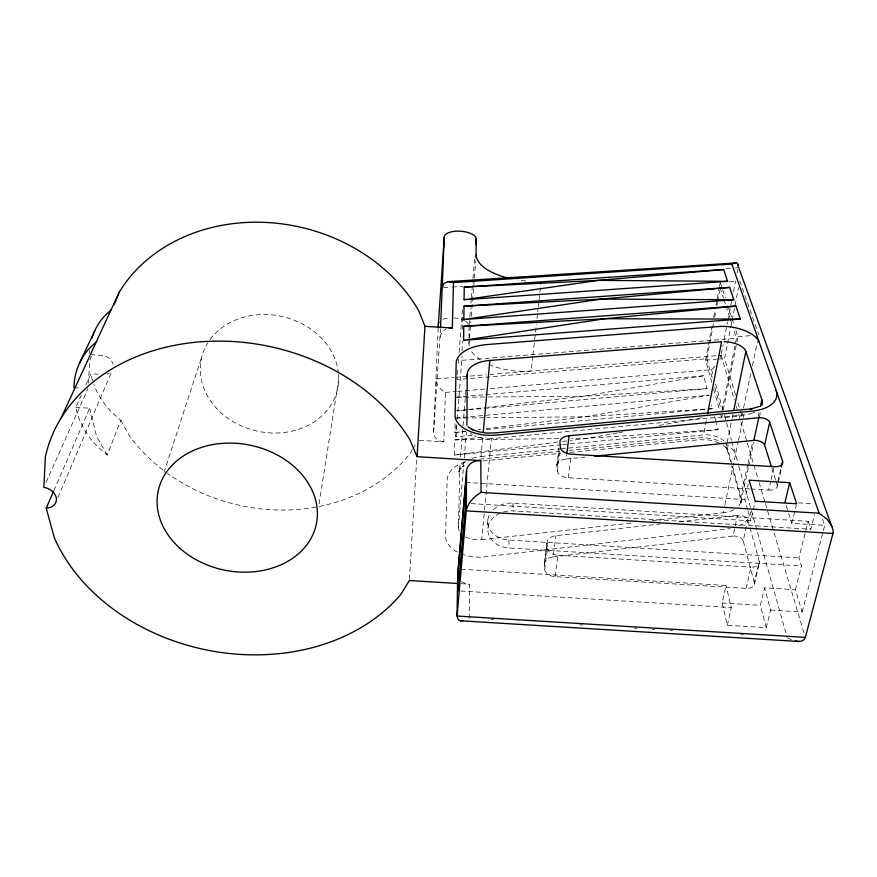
<?xml version="1.0" encoding="UTF-8"?>
<svg xmlns="http://www.w3.org/2000/svg" width="877" height="877" viewBox="0 0 877 877"><rect width="100%" height="100%" fill="white"/><g stroke="black" fill="none" stroke-linecap="round" stroke-linejoin="round"><path stroke-width="0.66" stroke-dasharray="4.38 3.29" d="M461.532 581.44A12.629 9.833 0.8 0 0 469.392 584.214L469.261 618.055L467.046 619.195M469.228 345.955A47.95 23.822 5.7 0 1 468.987 343.488L469.009 339.52M469.02 338.193L469.085 326.277M457.323 419.009L462.058 356.237M462.135 350.833L462.267 341.361M462.431 329.193L462.607 315.665M459.197 530.815A18.34 11.182 5.7 0 1 458.386 527.362L459.997 462.168M472.264 435.244L455.897 436.768L456.139 424.512M561.291 444.771L454.439 455.075L454.746 439.903L486.011 436.965M465.797 431.495L454.9 432.504L455.086 423.306M419.228 440.309L443.828 441.822L445.417 392.414C440.375 389.848 435.924 384.85 435.913 378.93L453.606 377.461M443.828 441.822A10.941 9.11 1.9 0 1 433.589 432.098L440.495 329.083M433.589 432.098L438.193 327.099M741.175 500.405L741.032 502.872L740.637 498.816L731.615 465.994M409.438 579.171L416.794 457.926M88.325 383.128L89.794 361.324M457.739 370.083L456.994 379.598L706.807 358.748L712.354 329.368M458.265 363.286L458.594 359.208M459.12 352.411L462.628 307.553M455.897 436.768L456.884 424.479M469.195 324.918L469.754 318.099M469.864 316.74L470.532 308.561M470.971 303.113L471.311 299.024M471.42 297.665L472.867 279.949M472.977 278.59L474.654 258.156M468.987 343.488L469.327 339.399M469.436 338.04L470.785 321.706M471.234 316.268L474.26 279.522M474.369 278.152L475.827 260.458M460.447 456.774L462.903 427.077M463.012 425.729L465.917 390.627M458.386 527.362L464.119 459.46M464.24 458.112L466.421 432.306M472.352 458.298A30.037 17.288 5.8 0 1 480.98 456.544L482.854 436.242M465.544 536.823A18.34 11.182 5.7 0 0 481.67 539.717L484.389 511.434M484.521 510.085L491.394 438.697L743.828 414.909A32.35 16.115 10.8 0 0 751.644 413.407M532.81 356.248L531.166 371.026A47.95 23.822 5.7 0 1 485.858 363.056M532.964 354.9L536.395 324.008M536.998 318.636L537.59 313.253M537.744 311.916L538.193 307.882M538.335 306.544L538.938 301.173M539.081 299.824L541.032 282.361M544.321 563.297L547.051 542.03M556.928 465.007L559.087 448.125M749.988 527.855L759.241 561.379L754.297 582.569A10.173 6.051 14.6 0 1 746.108 588.357L555.02 576.627A9.921 6.216 8.8 0 1 544.683 569.699L544.31 564.174L547.04 542.896A13.133 8.003 8.6 0 1 555.93 535.726L660.282 524.007M749.627 488.906L568.307 477.735A10.403 5.887 8 0 1 557.388 471.081L556.917 465.84L559.087 448.947M544.683 569.699L547.434 548.366L547.04 542.896M557.388 471.081L560.239 448.914L703.497 434.926L706.862 417.627M544.31 564.174A13.002 8.09 8.8 0 1 553.135 556.917L555.93 535.726M556.917 465.84A13.626 7.663 8 0 1 566.06 459.022L566.575 455.141M555.02 576.627L557.893 555.24A10.031 6.15 8.6 0 1 547.434 548.366M568.307 477.735L571.289 455.492M319.096 503.76L338.675 379.62M711.795 382.438L705.59 360.14L711.905 326.628M713.681 317.255L714.941 310.546M715.95 305.185L716.958 299.824M717.211 298.487L719.239 287.755M719.491 286.417L719.995 283.742M712.606 328.031L713.363 324.019M714.623 317.342L715.884 310.666M716.893 305.328L717.408 302.653M717.66 301.315L719.677 290.627M721.322 353.935L723.13 344.65M724.172 339.344L727.526 322.111M727.789 320.785L731.67 300.888M733.479 291.613L735.54 281.002M737.097 273.043L737.875 269.064M735.595 395.067L724.577 358.561L730.366 329.149M730.629 327.812L738.522 287.711M721.99 410.622L736.483 338.292L732.723 326.672M742.446 413.264L741.887 415.917L721.65 417.836L722.188 415.172M723.251 409.844L736.614 343.313M736.888 341.975L737.952 336.658L735.847 330.19M727.165 442.37L731.846 419.623M732.12 418.285L732.942 414.273M743.553 407.958L750.8 373.459M752.466 365.501L757.487 341.613M652.17 520.697L723.207 512.771L724.621 506.062M724.906 504.724L738.182 441.723M738.467 440.386L742.983 418.932M743.268 417.595L743.828 414.909M739.037 505.634A30.925 17.178 12 0 0 740.813 496.579L747.73 464.766M748.026 463.44L752.63 442.227M758.112 417.035L759.263 411.73M553.135 556.917L733.019 536.055L734.992 526.989M735.277 525.696L737.535 515.325A7.476 4.199 13.1 0 1 747.851 520.127L749.627 526.573M740.813 502.236L748.355 467.649M748.651 466.312L753.869 442.37M759.383 417.09L760.83 410.436M770.609 610.03L802.148 611.971L795.417 589.728L764.525 587.831L770.609 610.03L766.29 627.68L727.329 625.29L722.177 602.97L726.024 585.474L462.42 569.294M747.686 509.57L744.891 499.572L748.3 484.082M754.297 582.569L743.214 540.89L747.851 520.127M727.329 625.29L731.308 607.618L726.024 585.474M471.092 503.595L750.822 520.817L755.229 501.216M746.108 588.357L750.997 567.101A10.283 5.986 14.2 0 0 759.241 561.379M750.986 488.993L768.712 490.079L770.806 480.991M771.102 479.686L774.095 466.685M768.712 490.079A10.667 5.733 13 0 0 777.154 484.63L781.078 467.803M754.395 584.192L759.35 562.99M777.296 486.176L777.899 483.589M778.206 482.295L781.846 466.739M766.29 627.68L760.348 605.316L764.525 587.831M459.416 469.765L458.846 472.111L460.304 468.526L459.055 470.478L463.823 465.643L462.256 466.838L467.134 464.185M823.382 530.618L824.742 525.367L791.832 523.339L796.305 505.075M795.417 589.728L801.468 565.972L798.914 557.871L805.514 531.747M805.842 530.442L808.145 521.3L512.924 503.124A23.208 18.516 -1.3 0 0 491.789 511.236M503.497 511.971A23.394 18.592 -1.3 0 1 513.242 510.929L810.819 529.248L814.536 514.646M802.148 611.971L823.032 531.922M720.379 357.641L721.069 355.262L487.623 374.643M163.966 472.484L202.105 355.777M81.408 394.913L75.806 407.345A88.511 71.87 17.5 0 0 97.007 446.108L107.169 455.031L120.829 420.368L111.094 411.653A85.124 70.215 18.1 0 1 93.806 384.192M89.882 359.954L91.372 356.325M57.97 497.434L112.201 370.565M53.815 490.692L89.684 408.2L75.806 407.345M46.086 482.317L87.952 388.588M85.902 384.97L90.945 373.777L100.285 374.358M412.376 449.693L410.315 453.245A169.042 142.37 13.4 0 1 167.54 473.372M413.067 448.509L416.498 442.589M715.051 366.29L711.576 369.666L489.092 388.686M617.54 432.931L587.952 438.237L570.423 440.451M618.877 432.69L622.911 431.955M659.219 425.444L702.258 417.715M468.943 409.789L707.07 388.632L703.584 375.773L582.679 396.316L487.853 407.246M454.439 455.075L560.973 441.635M562.321 441.471L569.063 440.616M454.9 432.504L465.764 431.188M477.987 429.719L480.695 429.39M486.132 428.732L585.255 416.783L708.846 395.209L455.196 418.055M467.529 409.592L456.687 410.842L467.584 409.91M468.877 409.438L486.494 407.399M481.67 539.717L631.769 522.977M679.258 521.87L737.535 515.325M566.06 459.022L585.112 457.125M562.65 444.639L718.175 429.642L716.443 423.229M480.98 456.544L558.846 448.98M479.609 459.153L559.329 451.381M568.855 450.449L697.489 437.897A27.845 14.832 11.2 0 1 721.53 441.844M482.975 460.907L560.655 453.299M570.193 452.368L699.671 439.684L709.614 440.057L719.184 442.852M486.242 429.598L712.497 408.66L711.499 404.988M455.612 397.215L484.225 394.749M485.595 394.628L703.584 375.773M445.417 392.414L456.336 391.482M457.706 391.372L487.733 388.807M454.966 377.351L486.264 374.753M705.59 360.14L716.443 359.241M717.792 359.121L724.577 358.561M737.952 336.658L751.03 335.606M462.004 360.294L736.483 338.292M729.39 281.758L735.924 281.298M443.477 287.601L451.216 287.075M452.51 286.998L462.837 286.297M725.904 268.57L734.06 268.011M735.408 267.923L738.127 267.737M718.175 429.642L587.952 438.237L571.64 438.445M712.497 408.66L585.255 416.783L486.68 417.748M707.07 388.632L582.679 396.316L488.401 396.985M454.746 439.903L559.405 438.599M456.566 418.033L485.31 417.759M456.983 397.204L487.042 396.996M90.638 354.703L102.752 355.448A11.554 9.373 21.2 0 1 113.122 364.404M73.953 387.722L81.583 388.193M465.797 482.372L744.891 499.572M798.454 502.872L813.22 503.782M489.026 515.577A23.208 18.516 -1.3 0 0 508.879 540.046L798.914 557.871M500.12 513.177A23.394 18.592 -1.3 0 0 488.292 533.391A23.394 18.592 -1.3 0 0 509.164 547.993L801.468 565.972M557.893 555.24L750.997 567.101M461.203 583.709L469.392 584.214M722.177 602.97L760.348 605.316M460.743 591.032L731.308 607.618M491.098 619.392L493.828 619.568M579.796 624.83L582.525 624.994M634.378 628.173L637.108 628.338M652.115 629.258L654.845 629.423M669.853 630.344L672.582 630.508M740.813 634.696L743.543 634.86M788.226 638.072L791.284 639.684M723.152 445.001L726.627 448.169L725.443 446.514L727.197 449.813L726.573 447.621L731.254 464.678M107.169 455.031L96.459 436.143L89.684 408.2M120.829 420.368L129.434 435.924A169.042 142.37 13.4 0 0 166.433 472.571M739.837 281.024L758.879 334.981M822.538 519.096L824.742 525.367M808.145 521.3L810.819 529.248M720.247 282.394L725.312 297.895M727.833 305.645L731.626 317.277M732.054 318.57L734.159 325.027M720.181 287.963L723.525 298.29M723.942 299.572L725.608 304.736M726.035 306.029L729.796 317.638M730.212 318.932L732.306 325.389M786.231 505.799L788.237 512.069M788.631 513.319L791.832 523.339M771.892 468.033L775.531 479.522M775.937 480.804L777.154 484.63M737.952 402.883L739.914 409.406M740.309 410.71L741.887 415.917M721.069 355.262L734.389 399.868M736.351 406.435L737.14 409.055M738.708 414.306L746.93 441.855M747.325 443.17L758.693 481.221M759.087 482.536L764.963 502.214M765.358 503.53L804.549 634.751M711.576 369.666L713.045 374.896M715.632 384.049L723.01 410.195M724.49 415.424L731.506 440.265M731.878 441.58L738.5 465.018M738.862 466.312L787.206 637.535M706.807 358.748L712.628 379.522M714.81 387.305L720.993 409.373M748.037 510.82L750.822 520.817M713.626 388.993L719.458 409.965M720.916 415.205L721.65 417.836M726.616 445.045L732.098 464.942M732.459 466.246L740.813 496.579M714.711 416.827L716.092 421.947M512.924 503.124L513.242 510.929M508.879 540.046L509.164 547.993M487.765 520.324L487.875 528.195M480.552 360.019A47.95 23.822 5.7 0 1 471.201 350.91M705.886 434.806A16.86 8.891 11.1 0 1 723.777 440.835M733.019 536.055A7.4 4.253 13.5 0 1 743.214 540.89M443.017 319.36A15.424 7.52 4.2 0 1 449.923 317.869M453.88 317.869A15.424 7.52 4.2 0 1 464.635 320.708M465.523 321.234A15.424 7.52 4.2 0 1 468.57 324.293M525.718 280.903A49.825 22.057 5.5 0 1 517.89 280.015M440.166 337.25A11.412 9.921 1.4 0 1 446.481 328.996M725.027 443.565A27.845 14.832 11.2 0 1 735.562 454.648M459.219 471.618A30.037 17.288 5.8 0 1 465.402 461.631M461.214 553.847A30.278 18.647 5.8 0 0 484.071 556.862L726.09 529.127A42.491 23.832 12.1 0 0 730.212 528.502M457.29 551.995A30.278 18.647 5.8 0 1 445.593 536.165L447.127 480.179A41.274 23.997 5.8 0 1 469.063 460.743M733.863 509.756A30.925 17.178 12 0 1 723.207 512.771M750.745 511.806A42.491 23.832 12.1 0 1 737.612 526.364M92.666 380.75A85.124 70.215 18.1 0 1 90.945 373.777M338.544 374.468A69.743 58.649 13.2 0 1 255.47 430.717A69.743 58.649 13.2 0 1 207.882 342.732M210.096 339.476A69.743 58.649 13.2 0 1 284.97 317.189A69.743 58.649 13.2 0 1 338.423 373.163M491.394 438.697A19.228 10.546 5.4 0 1 474.468 435.847M472.243 434.608A19.228 10.546 5.4 0 1 470.357 433.227M754.9 412.146A32.35 16.115 10.8 0 1 752.51 413.122M89.333 353.256A85.387 70.588 18.4 0 1 89.498 350.526M109.504 373.043A11.554 9.373 21.2 0 1 107.06 374.139"/><path stroke-width="1.32" d="M832.975 533.446L466.279 510.874C467.748 502.751 474.183 496.437 481.056 492.392L480.804 460.6A13.276 10.853 0 0 0 466.564 470.664L466.279 510.874L457.06 616.038L458.397 619.951L460.304 620.752L798.903 641.482L801.929 640.988L804.121 639.596L805.338 637.371L832.975 533.446L833.15 530.289L737.042 262.881L448.059 281.649L443.937 283.523L442.194 287.689M466.893 425.235L467.255 374.435A31.419 16.214 5.5 0 1 489.848 360.447L721.179 341.8M463.604 340.331L463.769 326.332L735.956 306.095L740.331 319.085L463.604 340.331L604.79 318.724L735.956 306.095M463.845 319.513L464.01 306.216L729.653 287.393L733.819 299.759L463.845 319.513L601.534 299.068L729.653 287.393M464.086 299.737L464.229 287.086L723.657 269.557L727.625 281.353L464.086 299.737L598.432 280.366L723.657 269.557M466.564 470.664L457.695 573.69L457.06 616.038L805.338 637.371M449.309 328.173A11.412 9.921 1.4 0 1 452.302 328.009L453.486 282.591L448.059 281.649M440.55 327.724L444.255 237.086A16.016 6.961 4.1 0 1 460.359 231.188A16.016 6.961 4.1 0 1 476.211 239.081L476.047 257.739M438.193 327.099L444.255 237.086M480.804 460.6L417.101 456.676L424.972 326.321L418.757 310.787A169.042 142.37 13.4 0 0 268.526 222.583A169.042 142.37 13.4 0 0 119.228 292.194L61.072 418.077M475.762 244.53L476.211 239.081M467.024 377.132L467.255 374.435M483.227 432.186L489.848 360.447M566.75 453.847L569.14 435.737L758.791 417.726A7.827 3.957 11.8 0 1 769.688 422.308L782.591 461.324L781.385 466.509M707.629 413.637L721.574 341.778M733.764 410.261L745.878 351.392A17.595 8.299 10.1 0 0 724.062 341.679M760.425 406.435L761.861 399.802L745.878 351.392M594.639 456.183L753.847 440.418L758.791 417.726M771.486 466.761L764.612 445.056L769.688 422.308M785.036 502.05L789.662 482.701L749.155 480.201L755.229 501.216L796.623 503.771L789.662 482.701M114.065 304.834L119.228 292.194M458.474 583.545L409.362 580.53L400.723 594.54A195.944 154.977 11.7 0 1 215.764 651.644A195.944 154.977 11.7 0 1 54.352 537.842L46.207 508.189L53.278 491.942M79.412 363.396L94.694 330.892M111.554 309.384L103.661 316.981A85.387 70.588 18.4 0 0 91.8 338.522M96.788 341.35L88.632 349.134A88.796 72.276 17.7 0 0 73.953 387.722M453.486 282.591L731.846 264.043L735.66 262.552M759.241 406.511L750.361 409.12L752.06 408.814L494.321 432.986L486.198 433.03L478.393 431.725L471.409 429.204L472.878 429.829L467.967 426.715M463.769 326.332L604.79 318.724L740.331 319.085M464.01 306.216L601.534 299.068L733.819 299.759M464.229 287.086L598.432 280.366L727.625 281.353M460.304 620.752L462.87 620.675M424.972 326.321L452.302 328.009M481.056 492.392L819.118 513.209L827.088 519.283L832.174 526.704M795.275 641.032L798.903 641.482M417.101 456.676L409.8 439.607A195.944 154.977 11.7 0 0 207.531 341.372A195.944 154.977 11.7 0 0 45.363 456.807L43.85 487.316A13.396 10.173 18.7 0 1 56.38 498.454A13.396 10.173 18.7 0 1 46.207 508.189M731.846 264.043L819.118 513.209M737.952 263.911L738.313 265.567M753.847 440.418A7.74 4.012 12.1 0 1 764.612 445.056M569.14 435.737A13.78 7.553 7.9 0 0 559.921 442.447L560.403 447.61A10.524 5.799 7.8 0 0 571.464 454.187L774.095 466.685A10.787 5.657 12.7 0 0 782.591 461.324M438.303 324.369A15.424 7.52 4.2 0 1 438.917 322.462M510.282 278.59A49.825 22.057 5.5 0 1 476.277 255.021M457.904 576.244A12.629 9.833 0.8 0 1 457.695 573.69M759.252 342.282A29.314 13.659 10 0 0 718.822 326.518L487.535 344.508A43.554 22.21 5.4 0 0 456.15 363.484L455.086 415.501A32.054 17.365 5.4 0 0 496.042 435.135L751.304 411.225A44.848 22.078 10.7 0 0 776.101 390.375M761.861 399.802A32.35 16.115 10.8 0 1 761.992 405.119M465.797 482.372L465.632 503.255L458.013 590.868L458.32 569.041L465.797 482.372M179.862 548.202A80.794 63.769 11.6 0 0 314.415 530.859A80.794 63.769 11.6 0 0 217.397 443.883A80.794 63.769 11.6 0 0 179.862 548.202"/></g></svg>
